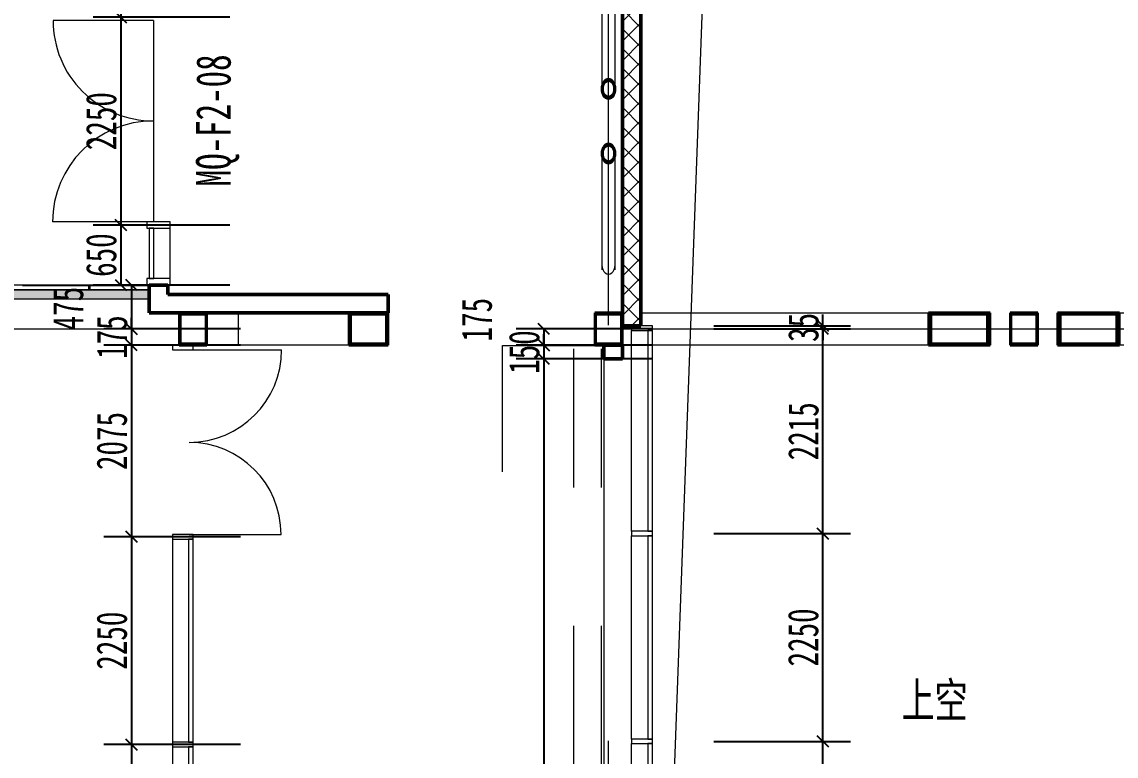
# Model space of a CAD drawing. Header units: millimetres. Extents: x 124696 to 347024, y 412631 to 564609.
# Drawn here: x 183817 to 195671, y 530477 to 538427 of the extents above; entities that cross this region are included whole.
import ezdxf

# ---------------------------------------------------------------- set-up
doc = ezdxf.new("R2010")
doc.units = ezdxf.units.MM
doc.header["$LTSCALE"] = 1500
doc.header["$MEASUREMENT"] = 0
for name, pattern in [('二层平面图$0$划线', [6.35, 3.175, -3.175]), ('二层平面图$0$划线 1mm', [2, 1, -1]), ('二层平面图$0$轴网线_12_3_3_3 mm', [21, 12, -3, 3, -3])]:
    doc.linetypes.add(name, pattern=pattern)
doc.layers.add('0-建筑底图', color=7, linetype='Continuous')
for name, color, linetype, lineweight in [('二层平面图$0$0-1', 7, 'Continuous', 5), ('二层平面图$0$A-DOOR', 51, 'Continuous', 9), ('二层平面图$0$A-DOOR-3', 51, '二层平面图$0$划线', 9), ('二层平面图$0$A-DOOR-4', 51, '二层平面图$0$划线 1mm', 9), ('二层平面图$0$A-DOOR-SYM', 51, 'Continuous', 20), ('二层平面图$0$A-LINE', 7, 'Continuous', 9), ('二层平面图$0$A-WALL-1', 10, 'Continuous', 50), ('二层平面图$0$A-WALL-2', 170, 'Continuous', 20), ('二层平面图$0$A-WALL-CURT-PANEL-2', 7, 'Continuous', 9), ('二层平面图$0$A-WALL-CURT-PANEL-3', 140, 'Continuous', 9), ('二层平面图$0$A-WALL-CURT-STILE-2', 7, 'Continuous', 9), ('二层平面图$0$A-WALL-CURT-STILE-3', 7, 'Continuous', 9), ('二层平面图$0$ANNO-DIMS', 3, 'Continuous', 15), ('二层平面图$0$ANNO-DOTE-1', 10, '二层平面图$0$轴网线_12_3_3_3 mm', 15), ('二层平面图$0$ANNO-TEXT', 7, 'Continuous', 15), ('二层平面图$0$S-BEAM', 4, 'Continuous', 9), ('二层平面图$0$S-BEAM-1', 7, 'Continuous', 9), ('二层平面图$0$S-BEAM-2', 130, 'Continuous', 35), ('二层平面图$0$S-COLU-1', 250, 'Continuous', 5), ('二层平面图$0$S-COLU-2', 130, 'Continuous', 35), ('二层平面图$0$WALL-HATCH', 252, 'Continuous', 9), ('二层平面图$0$WALL-IDEN', 233, 'Continuous', 15)]:
    doc.layers.add(name, color=color, linetype=linetype, lineweight=lineweight)
doc.styles.add('二层平面图$0$黑体', font='simhei.ttf', dxfattribs={"width": 0.7, "height": 375})
doc.styles.add('二层平面图$0$黑体_5', font='simhei.ttf', dxfattribs={"width": 0.7, "height": 330})
doc.styles.add('二层平面图$0$黑体_B', font='', dxfattribs={"width": 0.7, "height": 375})
doc.styles.get('二层平面图$0$黑体_B').set_extended_font_data('SimHei', bold=True)
doc.dimstyles.new('二层平面图$0$直线_2_2mm_黑体_引线_文字在上', dxfattribs={"dimscale": 304.8, "dimtxt": 412.811453, "dimasz": 0.393701, "dimexe": 0.984252, "dimexo": 0.0625, "dimgap": 0.147638, "dimtad": 1, "dimdec": 0, "dimzin": 0, "dimdsep": 46, "dimtxsty": '二层平面图$0$黑体_5', "dimblk1": '二层平面图$0$_Oblique', "dimblk2": '二层平面图$0$_Oblique', "dimsah": 1, "dimcen": 0.09, "dimazin": 0, "dimtfac": 1, "dimtdec": 4, "dimtix": 1, "dimtmove": 0, "dimatfit": 3, "dimfxl": 3.937008, "dimfxlon": 1, "dimtvp": 1, "dimtolj": 1, "dimtzin": 0, "dimarcsym": 2})
doc.dimstyles.new('二层平面图$0$直线_2_2mm_黑体_引线_文字在上_2', dxfattribs={"dimscale": 304.8, "dimtxt": 412.811453, "dimasz": 0.393701, "dimexe": 0.984252, "dimexo": 0.0625, "dimgap": 0.147638, "dimtad": 1, "dimdec": 0, "dimzin": 0, "dimdsep": 46, "dimtxsty": '二层平面图$0$黑体_5', "dimblk1": '二层平面图$0$_Oblique', "dimblk2": '二层平面图$0$_Oblique', "dimsah": 1, "dimcen": 0.09, "dimazin": 0, "dimtfac": 1, "dimtdec": 4, "dimtix": 1, "dimtmove": 2, "dimatfit": 3, "dimfxl": 3.937008, "dimfxlon": 1, "dimtvp": 1, "dimtolj": 1, "dimtzin": 0, "dimarcsym": 2})
doc.dimstyles.new('二层平面图$0$直线_2_2mm_黑体_引线_文字在上_3', dxfattribs={"dimscale": 304.8, "dimtxt": 412.811453, "dimasz": 0.393701, "dimexe": 0.984252, "dimexo": 0.0625, "dimgap": 0.147638, "dimtad": 1, "dimdec": 0, "dimzin": 0, "dimdsep": 46, "dimtxsty": '二层平面图$0$黑体_5', "dimblk1": '二层平面图$0$_Oblique', "dimblk2": '二层平面图$0$_Oblique', "dimsah": 1, "dimcen": 0.09, "dimazin": 0, "dimtfac": 1, "dimtdec": 4, "dimtix": 1, "dimtmove": 0, "dimatfit": 3, "dimfxl": 3.937008, "dimfxlon": 1, "dimtvp": 1, "dimtolj": 1, "dimtzin": 0, "dimarcsym": 2})

# ---------------------------------------------------------------- blocks, each defined once
blk = doc.blocks.new('二层平面图$0$S-梁-钢-箱形1 - _-300x350x14x14-V62-104-2F')
at = {"layer": '二层平面图$0$S-BEAM-1'}
h = blk.add_hatch(color=256, dxfattribs=at)
h.paths.add_polyline_path([(49135, 78575), (49135, 78925), (48465, 78925), (48465, 78575)])
h.paths.add_polyline_path([(48496, 78589), (48496, 78911), (49104, 78911), (49104, 78589)])
for p, q in [((45350, 78925), (48465, 78925)), ((48465, 78575), (45475, 78575))]:
    blk.add_line(p, q, dxfattribs=at)
at = {"layer": '二层平面图$0$S-BEAM-2'}
for p, q in [((49135, 78925), (48465, 78925)), ((48465, 78925), (48465, 78575)), ((48496, 78589), (48496, 78911)), ((48496, 78911), (49104, 78911)), ((49104, 78911), (49104, 78589)), ((49135, 78575), (49135, 78925)), ((48465, 78575), (49135, 78575)), ((49104, 78589), (48496, 78589))]:
    blk.add_line(p, q, dxfattribs=at)
blk = doc.blocks.new('二层平面图$0$S-梁-钢-箱形1 - _-300x350x14x14-V63-104-2F')
at = {"layer": '二层平面图$0$S-BEAM-1'}
h = blk.add_hatch(color=256, dxfattribs=at)
h.paths.add_polyline_path([(49865, 78575), (50535, 78575), (50535, 78925), (49865, 78925)])
h.paths.add_polyline_path([(50504, 78589), (49896, 78589), (49896, 78911), (50504, 78911)])
for p, q in [((50535, 78925), (50729, 78925)), ((50729, 78575), (50535, 78575))]:
    blk.add_line(p, q, dxfattribs=at)
at = {"layer": '二层平面图$0$S-BEAM-2'}
for p, q in [((50535, 78925), (49865, 78925)), ((49865, 78925), (49865, 78575)), ((49896, 78589), (49896, 78911)), ((49896, 78911), (50504, 78911)), ((50504, 78911), (50504, 78589)), ((50535, 78575), (50535, 78925)), ((49865, 78575), (50535, 78575)), ((50504, 78589), (49896, 78589))]:
    blk.add_line(p, q, dxfattribs=at)
blk = doc.blocks.new('二层平面图$0$S-梁-钢-箱形1 - _-300x350x14x14-V65-104-2F')
at = {"layer": '二层平面图$0$S-BEAM-1'}
h = blk.add_hatch(color=256, dxfattribs=at)
h.paths.add_polyline_path([(42612, 78575), (42612, 78925), (42188, 78925), (42188, 78575)])
h.paths.add_polyline_path([(42592, 78589), (42208, 78589), (42208, 78911), (42592, 78911)])
blk.add_line((42188, 78575), (40988, 78575), dxfattribs=at)
at = {"layer": '二层平面图$0$S-BEAM-2'}
for p, q in [((42612, 78925), (42188, 78925)), ((42188, 78925), (42188, 78575)), ((42208, 78589), (42208, 78911)), ((42208, 78911), (42592, 78911)), ((42592, 78911), (42592, 78589)), ((42612, 78575), (42612, 78925)), ((42188, 78575), (42612, 78575)), ((42592, 78589), (42208, 78589))]:
    blk.add_line(p, q, dxfattribs=at)
blk = doc.blocks.new('二层平面图$0$S-梁-钢-圆管 - P-146x10-2202986-104-2F')
at = {"layer": '二层平面图$0$S-BEAM-1'}
h = blk.add_hatch(color=256, dxfattribs=at)
h.paths.add_polyline_path([(45000, 80547), (45016, 80549), (45032, 80557), (45046, 80569), (45057, 80586), (45066, 80605), (45071, 80627), (45073, 80650), (45071, 80673), (45066, 80695), (45057, 80714), (45046, 80731), (45032, 80743), (45016, 80751), (45000, 80753), (44984, 80751), (44968, 80743), (44954, 80731), (44943, 80714), (44934, 80693), (44929, 80673), (44927, 80650), (44929, 80627), (44934, 80605), (44943, 80586), (44954, 80569), (44968, 80557), (44984, 80549)])
h.paths.add_polyline_path([(45000, 80561), (44986, 80563), (44973, 80570), (44961, 80580), (44951, 80594), (44943, 80611), (44939, 80630), (44937, 80650), (44939, 80670), (44945, 80693), (44951, 80706), (44961, 80720), (44973, 80730), (44986, 80737), (45000, 80739), (45014, 80737), (45027, 80730), (45039, 80720), (45049, 80706), (45057, 80689), (45061, 80670), (45063, 80650), (45061, 80630), (45057, 80611), (45049, 80594), (45039, 80580), (45027, 80570), (45014, 80563)])
for p, q in [((44927, 80650), (44927, 79389)), ((45073, 79389), (45073, 80650))]:
    blk.add_line(p, q, dxfattribs=at)
at = {"layer": '二层平面图$0$S-BEAM-2', "flags": 128}
for points in [[(45073, 80650), (45071, 80673), (45066, 80695), (45057, 80714), (45046, 80731), (45032, 80743), (45016, 80751), (45000, 80753), (44984, 80751), (44968, 80743), (44954, 80731), (44943, 80714), (44934, 80695), (44929, 80673), (44927, 80650)], [(44937, 80650), (44939, 80670), (44943, 80689), (44951, 80706), (44961, 80720), (44973, 80730), (44986, 80737), (45000, 80739), (45014, 80737), (45027, 80730), (45039, 80720), (45049, 80706), (45057, 80689), (45061, 80670), (45063, 80650)], [(44927, 80650), (44929, 80627), (44934, 80605), (44943, 80586), (44954, 80569), (44968, 80557), (44984, 80549), (45000, 80547), (45016, 80549), (45032, 80557), (45046, 80569), (45057, 80586), (45066, 80605), (45071, 80627), (45073, 80650)], [(45063, 80650), (45061, 80630), (45057, 80611), (45049, 80594), (45039, 80580), (45027, 80570), (45014, 80563), (45000, 80561), (44986, 80563), (44973, 80570), (44961, 80580), (44951, 80594), (44943, 80611), (44939, 80630), (44937, 80650)]]:
    blk.add_lwpolyline(points, dxfattribs=at)
blk = doc.blocks.new('二层平面图$0$SHS-Structure-Center_rvt-1-104-2F')
at = {"layer": '二层平面图$0$S-COLU-1'}
h = blk.add_hatch(color=256, dxfattribs=at)
h.paths.add_polyline_path([(40650, 78575), (40650, 78925), (40350, 78925), (40350, 78575)])
h.paths.add_polyline_path([(40636, 78589), (40364, 78589), (40364, 78911), (40636, 78911), (40636, 78807)])
h = blk.add_hatch(color=256, dxfattribs=at)
h.paths.add_polyline_path([(45150, 78575), (45150, 78925), (44850, 78925), (44850, 78575)])
h.paths.add_polyline_path([(45136, 78589), (44864, 78589), (44864, 78911), (45136, 78911), (45136, 78807)])
h = blk.add_hatch(color=256, dxfattribs=at)
h.paths.add_polyline_path([(49650, 78575), (49650, 78925), (49350, 78925), (49350, 78575)])
h.paths.add_polyline_path([(49364, 78589), (49364, 78911), (49636, 78911), (49636, 78589)])
at = {"layer": '二层平面图$0$S-COLU-2'}
for p, q in [((40650, 78925), (40350, 78925)), ((40350, 78925), (40350, 78575)), ((40364, 78911), (40636, 78911)), ((40364, 78589), (40364, 78911)), ((40636, 78911), (40636, 78589)), ((40650, 78575), (40650, 78925)), ((45150, 78925), (44850, 78925)), ((44850, 78925), (44850, 78575)), ((44864, 78911), (45136, 78911)), ((44864, 78589), (44864, 78911)), ((45136, 78911), (45136, 78589)), ((45150, 78575), (45150, 78925)), ((49650, 78925), (49350, 78925)), ((49350, 78925), (49350, 78575)), ((49364, 78911), (49636, 78911)), ((49364, 78589), (49364, 78911)), ((49636, 78911), (49636, 78589)), ((49650, 78575), (49650, 78925)), ((40350, 78575), (40650, 78575)), ((40636, 78589), (40364, 78589)), ((44850, 78575), (45150, 78575)), ((45136, 78589), (44864, 78589)), ((49350, 78575), (49650, 78575)), ((49636, 78589), (49364, 78589))]:
    blk.add_line(p, q, dxfattribs=at)
at = {"layer": '二层平面图$0$S-BEAM', "rotation": 180}
blk.add_blockref('二层平面图$0$S-梁-钢-圆管 - P-146x10-2202986-104-2F', (90000, 162000), dxfattribs=at)
at = {"layer": '二层平面图$0$S-BEAM'}
for name in ['二层平面图$0$S-梁-钢-圆管 - P-146x10-2202986-104-2F', '二层平面图$0$S-梁-钢-箱形1 - _-300x350x14x14-V65-104-2F', '二层平面图$0$S-梁-钢-箱形1 - _-300x350x14x14-V62-104-2F', '二层平面图$0$S-梁-钢-箱形1 - _-300x350x14x14-V63-104-2F']:
    blk.add_blockref(name, (0, 0), dxfattribs=at)
blk = doc.blocks.new('二层平面图$0$系统嵌板 - 白色艾特板-12480993-104-2F')
at = {"layer": '二层平面图$0$A-WALL-CURT-PANEL-3'}
for p, q in [((558.5, 0), (-558.5, 0)), ((-558.5, 0), (-558.5, -50)), ((558.5, -50), (558.5, 0)), ((-558.5, -50), (558.5, -50))]:
    blk.add_line(p, q, dxfattribs=at)
blk = doc.blocks.new('二层平面图$0$系统嵌板 - 白色艾特板-13183096-104-2F')
at = {"layer": '二层平面图$0$A-WALL-CURT-PANEL-3'}
for p, q in [((86, 0), (-560, 0)), ((-560, 0), (-560, -50)), ((86, -50), (86, 0)), ((-560, -50), (86, -50))]:
    blk.add_line(p, q, dxfattribs=at)
blk = doc.blocks.new('二层平面图$0$矩形竖梃 - 8 x 50 mm 蜂窝铝板幕墙开缝-12479678-104-2F')
at = {"layer": '二层平面图$0$A-WALL-CURT-STILE-3'}
for p, q in [((-4, 50), (4, 50)), ((-4, 0), (-4, 50)), ((4, 0), (-4, 0)), ((4, 50), (4, 0))]:
    blk.add_line(p, q, dxfattribs=at)
blk = doc.blocks.new('二层平面图$0$系统嵌板 - 00S-玻璃-12648546-104-2F')
at = {"layer": '二层平面图$0$A-WALL-CURT-PANEL-3'}
for p, q in [((1088, 0), (-1088, 0)), ((-1088, 0), (-1088, -50)), ((1088, -50), (1088, 0)), ((-1088, -50), (1088, -50))]:
    blk.add_line(p, q, dxfattribs=at)
blk = doc.blocks.new('二层平面图$0$矩形竖梃 - 幕墙龙骨_50_225_隐框-12648400-104-2F')
at = {"layer": '二层平面图$0$A-WALL-CURT-STILE-2'}
blk.add_line((45250, 76560), (45250, 78735), dxfattribs=at)
blk = doc.blocks.new('二层平面图$0$系统嵌板 - 00S-玻璃-12648530-104-2F')
at = {"layer": '二层平面图$0$A-WALL-CURT-PANEL-3'}
for p, q in [((1100, 0), (-1100, 0)), ((-1100, 0), (-1100, -50)), ((1100, -50), (1100, 0)), ((-1100, -50), (1100, -50))]:
    blk.add_line(p, q, dxfattribs=at)
blk = doc.blocks.new('二层平面图$0$矩形竖梃 - 幕墙龙骨_50_225_隐框-V126-104-2F')
at = {"layer": '二层平面图$0$A-WALL-CURT-STILE-2'}
blk.add_line((45250, 74310), (45250, 76510), dxfattribs=at)
blk = doc.blocks.new('二层平面图$0$矩形竖梃 - 幕墙龙骨_50_225_隐框-12648382-104-2F')
at = {"layer": '二层平面图$0$A-WALL-CURT-STILE-3'}
for p, q in [((-25, 225), (25, 225)), ((-25, 0), (-25, 225)), ((25, 225), (25, 0)), ((25, 0), (-25, 0))]:
    blk.add_line(p, q, dxfattribs=at)
blk = doc.blocks.new('二层平面图$0$矩形竖梃 - 幕墙龙骨_50_225_隐框-12264388-104-2F')
at = {"layer": '二层平面图$0$A-WALL-CURT-STILE-3'}
for p, q in [((0, 225), (-50, 225)), ((-50, 225), (-50, 0)), ((0, 0), (0, 225)), ((-50, 0), (0, 0))]:
    blk.add_line(p, q, dxfattribs=at)
blk = doc.blocks.new('二层平面图$0$系统嵌板 - 00S-玻璃-12648523-104-2F')
at = {"layer": '二层平面图$0$A-WALL-CURT-PANEL-3'}
for p, q in [((272.5, 50), (-272.5, 50)), ((-272.5, 50), (-272.5, 0)), ((-272.5, 0), (272.5, 0)), ((272.5, 0), (272.5, 50))]:
    blk.add_line(p, q, dxfattribs=at)
blk = doc.blocks.new('二层平面图$0$矩形竖梃 - 幕墙龙骨_70_250-12648379-104-2F')
at = {"layer": '二层平面图$0$A-WALL-CURT-STILE-3'}
for p, q in [((-35, 25), (35, 25)), ((-35, -225), (-35, 25)), ((35, 25), (35, -225)), ((35, -225), (-35, -225))]:
    blk.add_line(p, q, dxfattribs=at)
blk = doc.blocks.new('二层平面图$0$矩形竖梃 - 幕墙龙骨_70_250-12648449-104-2F')
at = {"layer": '二层平面图$0$A-WALL-CURT-STILE-3'}
for p, q in [((-70, 25), (0, 25)), ((-70, -225), (-70, 25)), ((0, 25), (0, -225)), ((0, -225), (-70, -225))]:
    blk.add_line(p, q, dxfattribs=at)
blk = doc.blocks.new('二层平面图$0$矩形竖梃 - 幕墙龙骨_50_225_隐框-13183095-104-2F')
at = {"layer": '二层平面图$0$A-WALL-CURT-STILE-2'}
blk.add_line((40250, 79295), (40250, 79840), dxfattribs=at)
blk = doc.blocks.new('二层平面图$0$A-幕墙_双开门 - 玻璃双扇门-12648444-104-2F')
at = {"layer": '二层平面图$0$A-DOOR'}
for centre, radius, start, end in [((-1090, 44.45), 1086.825, 270, 0), ((1090, 44.45), 1093.175, 180, 270)]:
    blk.add_arc(centre, radius, start, end, dxfattribs=at)
at = {"layer": '二层平面图$0$A-DOOR-SYM'}
for p, q in [((-1090, 44.45), (-1090, -1042.375)), ((1090, 44.45), (1090, -1048.725))]:
    blk.add_line(p, q, dxfattribs=at)
blk = doc.blocks.new('二层平面图$0$矩形竖梃 - 幕墙龙骨_50_225_隐框-13160124-104-2F')
at = {"layer": '二层平面图$0$A-WALL-CURT-STILE-3'}
for p, q in [((-50, 0), (0, 0)), ((-50, -225), (-50, 0)), ((0, 0), (0, -225)), ((0, -225), (-50, -225))]:
    blk.add_line(p, q, dxfattribs=at)
blk = doc.blocks.new('二层平面图$0$系统嵌板 - 00S-玻璃-12648755-104-2F')
at = {"layer": '二层平面图$0$A-WALL-CURT-PANEL-3'}
for p, q in [((1100, 50), (-1100, 50)), ((-1100, 50), (-1100, 0)), ((-1100, 0), (1100, 0)), ((1100, 0), (1100, 50))]:
    blk.add_line(p, q, dxfattribs=at)
blk = doc.blocks.new('二层平面图$0$A-幕墙_双开门 - 玻璃双扇门-13160116-104-2F')
at = {"layer": '二层平面图$0$A-DOOR'}
for centre, radius, start, end in [((-1000, 44), 997, 270, 0), ((1000, 44), 1003, 180, 270)]:
    blk.add_arc(centre, radius, start, end, dxfattribs=at)
at = {"layer": '二层平面图$0$A-DOOR-SYM'}
for p, q in [((-1000, 44), (-1000, -952)), ((1000, 44), (1000, -959))]:
    blk.add_line(p, q, dxfattribs=at)
blk = doc.blocks.new('二层平面图$0$矩形竖梃 - 幕墙龙骨_50_225_隐框-12648428-104-2F')
at = {"layer": '二层平面图$0$A-WALL-CURT-STILE-3'}
for p, q in [((-25, 0), (25, 0)), ((-25, -225), (-25, 0)), ((25, 0), (25, -225)), ((25, -225), (-25, -225))]:
    blk.add_line(p, q, dxfattribs=at)
blk = doc.blocks.new('二层平面图$0$矩形竖梃 - 幕墙龙骨_50_225_隐框-13160123-104-2F')
at = {"layer": '二层平面图$0$A-WALL-CURT-STILE-2'}
blk.add_line((40275, 76475), (40275, 74275), dxfattribs=at)
blk = doc.blocks.new('二层平面图$0$矩形竖梃 - 幕墙龙骨_50_225_隐框-11906416-104-2F')
at = {"layer": '二层平面图$0$A-WALL-CURT-STILE-2'}
blk.add_line((40275, 74225), (40275, 72025), dxfattribs=at)
blk = doc.blocks.new('二层平面图$0$A-侧装双轨防火卷帘 - FHJL1031-11789687-104-2F')
at = {"layer": '二层平面图$0$A-DOOR-3'}
for p, q in [((-5445, -100), (5445, -100)), ((-5445, -1200), (-5445, -100)), ((5445, -100), (5445, -1200)), ((5445, -1200), (-5445, -1200))]:
    blk.add_line(p, q, dxfattribs=at)
at = {"layer": '二层平面图$0$A-DOOR-4'}
for p, q in [((-5410, -130), (5410, -130)), ((-5410, -430), (5410, -430))]:
    blk.add_line(p, q, dxfattribs=at)
blk = doc.blocks.new('二层平面图$0$_Oblique')
at = {"color": 0, "linetype": 'ByBlock', "lineweight": -2}
blk.add_line((-0.5, -0.5), (0.5, 0.5), dxfattribs=at)
blk = doc.blocks.new('*D2575')
at = {"layer": '二层平面图$0$ANNO-DIMS', "color": 0, "lineweight": -2, "transparency": 16777216}
for p, q in [((46141, 74285), (47622, 74285)), ((47322, 72400), (47322, 74285)), ((46141, 72400), (47622, 72400))]:
    blk.add_line(p, q, dxfattribs=at)
at = {"layer": '二层平面图$0$ANNO-DIMS', "color": 0, "lineweight": -2, "transparency": 16777216, "xscale": 120, "yscale": 120, "zscale": 120}
for p, rotation in [((47322, 74285), 90), ((47322, 72400), 270)]:
    blk.add_blockref('二层平面图$0$_Oblique', p, dxfattribs=dict(at, rotation=rotation))
at = {"layer": '二层平面图$0$ANNO-DIMS', "color": 0, "transparency": 16777216, "insert": (47112, 73342), "char_height": 330, "width": 806.42, "attachment_point": 5, "rotation": 90, "style": '二层平面图$0$黑体_5'}
blk.add_mtext('\\A1;1885', dxfattribs=at)
blk = doc.blocks.new('*D2576')
at = {"layer": '二层平面图$0$ANNO-DIMS', "color": 0, "lineweight": -2, "transparency": 16777216}
for p, q in [((46141, 76535), (47622, 76535)), ((47322, 74285), (47322, 76535)), ((46141, 74285), (47622, 74285))]:
    blk.add_line(p, q, dxfattribs=at)
at = {"layer": '二层平面图$0$ANNO-DIMS', "color": 0, "lineweight": -2, "transparency": 16777216, "xscale": 120, "yscale": 120, "zscale": 120}
for p, rotation in [((47322, 76535), 90), ((47322, 74285), 270)]:
    blk.add_blockref('二层平面图$0$_Oblique', p, dxfattribs=dict(at, rotation=rotation))
at = {"layer": '二层平面图$0$ANNO-DIMS', "color": 0, "transparency": 16777216, "insert": (47110, 75410), "char_height": 330, "width": 806.42, "attachment_point": 5, "rotation": 90, "style": '二层平面图$0$黑体_5'}
blk.add_mtext('\\A1;2250', dxfattribs=at)
blk = doc.blocks.new('*D2524')
at = {"layer": '二层平面图$0$ANNO-DIMS', "color": 0, "lineweight": -2, "transparency": 16777216}
for p, q in [((46141, 78750), (47622, 78750)), ((47322, 76535), (47322, 78750)), ((46141, 76535), (47622, 76535))]:
    blk.add_line(p, q, dxfattribs=at)
at = {"layer": '二层平面图$0$ANNO-DIMS', "color": 0, "lineweight": -2, "transparency": 16777216, "xscale": 120, "yscale": 120, "zscale": 120}
for p, rotation in [((47322, 78750), 90), ((47322, 76535), 270)]:
    blk.add_blockref('二层平面图$0$_Oblique', p, dxfattribs=dict(at, rotation=rotation))
at = {"layer": '二层平面图$0$ANNO-DIMS', "color": 0, "transparency": 16777216, "insert": (47112, 77642), "char_height": 330, "width": 806.42, "attachment_point": 5, "rotation": 90, "style": '二层平面图$0$黑体_5'}
blk.add_mtext('\\A1;2215', dxfattribs=at)
blk = doc.blocks.new('*D2525')
at = {"layer": '二层平面图$0$ANNO-DIMS', "color": 0, "lineweight": -2, "transparency": 16777216}
for p, q in [((47322, 78785), (47322, 78905)), ((46141, 78785), (47622, 78785)), ((46141, 78750), (47622, 78750)), ((47322, 78750), (47322, 78785)), ((47322, 78750), (47322, 78630))]:
    blk.add_line(p, q, dxfattribs=at)
at = {"layer": '二层平面图$0$ANNO-DIMS', "color": 0, "lineweight": -2, "transparency": 16777216, "xscale": 120, "yscale": 120, "zscale": 120}
for p, rotation in [((47322, 78785), 270), ((47322, 78750), 90)]:
    blk.add_blockref('二层平面图$0$_Oblique', p, dxfattribs=dict(at, rotation=rotation))
at = {"layer": '二层平面图$0$ANNO-DIMS', "color": 0, "transparency": 16777216, "insert": (47112, 78767), "char_height": 330, "width": 403.21, "attachment_point": 5, "rotation": 90, "style": '二层平面图$0$黑体_5'}
blk.add_mtext('\\A1;35', dxfattribs=at)
blk = doc.blocks.new('*D2526')
at = {"layer": '二层平面图$0$ANNO-DIMS', "color": 0, "lineweight": -2, "transparency": 16777216}
for p, q in [((45480, 78750), (43999, 78750)), ((44299, 78750), (44299, 78575)), ((45480, 78575), (43999, 78575))]:
    blk.add_line(p, q, dxfattribs=at)
at = {"layer": '二层平面图$0$ANNO-DIMS', "color": 0, "lineweight": -2, "transparency": 16777216, "xscale": 120, "yscale": 120, "zscale": 120}
for p, rotation in [((44299, 78750), 90), ((44299, 78575), 270)]:
    blk.add_blockref('二层平面图$0$_Oblique', p, dxfattribs=dict(at, rotation=rotation))
at = {"layer": '二层平面图$0$ANNO-DIMS', "color": 0, "transparency": 16777216, "insert": (43406, 78615), "char_height": 330, "width": 604.82, "attachment_point": 1, "rotation": 90, "line_spacing_factor": 0.872751, "style": '二层平面图$0$黑体_5'}
blk.add_mtext('\\A1;175', dxfattribs=at)
blk = doc.blocks.new('*D2527')
at = {"layer": '二层平面图$0$ANNO-DIMS', "color": 0, "lineweight": -2, "transparency": 16777216}
for p, q in [((44299, 78575), (44299, 78695)), ((45480, 78575), (43999, 78575)), ((44299, 78575), (44299, 78425)), ((45480, 78425), (43999, 78425)), ((44299, 78425), (44299, 78305))]:
    blk.add_line(p, q, dxfattribs=at)
at = {"layer": '二层平面图$0$ANNO-DIMS', "color": 0, "lineweight": -2, "transparency": 16777216, "xscale": 120, "yscale": 120, "zscale": 120}
for p, rotation in [((44299, 78575), 270), ((44299, 78425), 90)]:
    blk.add_blockref('二层平面图$0$_Oblique', p, dxfattribs=dict(at, rotation=rotation))
at = {"layer": '二层平面图$0$ANNO-DIMS', "color": 0, "transparency": 16777216, "insert": (44087, 78500), "char_height": 330, "width": 604.82, "attachment_point": 5, "rotation": 90, "style": '二层平面图$0$黑体_5'}
blk.add_mtext('\\A1;150', dxfattribs=at)
blk = doc.blocks.new('*D2528')
at = {"layer": '二层平面图$0$ANNO-DIMS', "color": 0, "lineweight": -2, "transparency": 16777216}
for p, q in [((45480, 78425), (43999, 78425)), ((44299, 78425), (44299, 67825)), ((45480, 67825), (43999, 67825))]:
    blk.add_line(p, q, dxfattribs=at)
at = {"layer": '二层平面图$0$ANNO-DIMS', "color": 0, "lineweight": -2, "transparency": 16777216, "xscale": 120, "yscale": 120, "zscale": 120}
for p, rotation in [((44299, 78425), 90), ((44299, 67825), 270)]:
    blk.add_blockref('二层平面图$0$_Oblique', p, dxfattribs=dict(at, rotation=rotation))
at = {"layer": '二层平面图$0$ANNO-DIMS', "color": 0, "transparency": 16777216, "insert": (44087, 73125), "char_height": 330, "width": 1008.03, "attachment_point": 5, "rotation": 90, "style": '二层平面图$0$黑体_5'}
blk.add_mtext('\\A1;10600', dxfattribs=at)
blk = doc.blocks.new('*D2531')
at = {"layer": '二层平面图$0$ANNO-DIMS', "color": 0, "lineweight": -2, "transparency": 16777216}
for p, q in [((38651, 79225), (40132, 79225)), ((39832, 79225), (39832, 78750)), ((41012, 78750), (39532, 78750))]:
    blk.add_line(p, q, dxfattribs=at)
at = {"layer": '二层平面图$0$ANNO-DIMS', "color": 0, "lineweight": -2, "transparency": 16777216, "xscale": 120, "yscale": 120, "zscale": 120}
for p, rotation in [((39832, 79225), 90), ((39832, 78750), 270)]:
    blk.add_blockref('二层平面图$0$_Oblique', p, dxfattribs=dict(at, rotation=rotation))
at = {"layer": '二层平面图$0$ANNO-DIMS', "color": 0, "transparency": 16777216, "insert": (38979, 78735), "char_height": 330, "width": 604.82, "attachment_point": 1, "rotation": 90, "line_spacing_factor": 0.872751, "style": '二层平面图$0$黑体_5'}
blk.add_mtext('\\A1;475', dxfattribs=at)
blk = doc.blocks.new('*D2532')
at = {"layer": '二层平面图$0$ANNO-DIMS', "color": 0, "lineweight": -2, "transparency": 16777216}
for p, q in [((39832, 78750), (39832, 78870)), ((41012, 78750), (39532, 78750)), ((39832, 78750), (39832, 78575)), ((41012, 78575), (39532, 78575)), ((39832, 78575), (39832, 78455))]:
    blk.add_line(p, q, dxfattribs=at)
at = {"layer": '二层平面图$0$ANNO-DIMS', "color": 0, "lineweight": -2, "transparency": 16777216, "xscale": 120, "yscale": 120, "zscale": 120}
for p, rotation in [((39832, 78750), 270), ((39832, 78575), 90)]:
    blk.add_blockref('二层平面图$0$_Oblique', p, dxfattribs=dict(at, rotation=rotation))
at = {"layer": '二层平面图$0$ANNO-DIMS', "color": 0, "transparency": 16777216, "insert": (39622, 78662), "char_height": 330, "width": 604.82, "attachment_point": 5, "rotation": 90, "style": '二层平面图$0$黑体_5'}
blk.add_mtext('\\A1;175', dxfattribs=at)
blk = doc.blocks.new('*D2542')
at = {"layer": '二层平面图$0$ANNO-DIMS', "color": 0, "lineweight": -2, "transparency": 16777216}
for p, q in [((41012, 78575), (39532, 78575)), ((39832, 78575), (39832, 76500)), ((41012, 76500), (39532, 76500))]:
    blk.add_line(p, q, dxfattribs=at)
at = {"layer": '二层平面图$0$ANNO-DIMS', "color": 0, "lineweight": -2, "transparency": 16777216, "xscale": 120, "yscale": 120, "zscale": 120}
for p, rotation in [((39832, 78575), 90), ((39832, 76500), 270)]:
    blk.add_blockref('二层平面图$0$_Oblique', p, dxfattribs=dict(at, rotation=rotation))
at = {"layer": '二层平面图$0$ANNO-DIMS', "color": 0, "transparency": 16777216, "insert": (39620, 77537), "char_height": 330, "width": 806.42, "attachment_point": 5, "rotation": 90, "style": '二层平面图$0$黑体_5'}
blk.add_mtext('\\A1;2075', dxfattribs=at)
blk = doc.blocks.new('*D2543')
at = {"layer": '二层平面图$0$ANNO-DIMS', "color": 0, "lineweight": -2, "transparency": 16777216}
for p, q in [((41012, 76500), (39532, 76500)), ((39832, 76500), (39832, 74250)), ((41012, 74250), (39532, 74250))]:
    blk.add_line(p, q, dxfattribs=at)
at = {"layer": '二层平面图$0$ANNO-DIMS', "color": 0, "lineweight": -2, "transparency": 16777216, "xscale": 120, "yscale": 120, "zscale": 120}
for p, rotation in [((39832, 76500), 90), ((39832, 74250), 270)]:
    blk.add_blockref('二层平面图$0$_Oblique', p, dxfattribs=dict(at, rotation=rotation))
at = {"layer": '二层平面图$0$ANNO-DIMS', "color": 0, "transparency": 16777216, "insert": (39620, 75375), "char_height": 330, "width": 806.42, "attachment_point": 5, "rotation": 90, "style": '二层平面图$0$黑体_5'}
blk.add_mtext('\\A1;2250', dxfattribs=at)
blk = doc.blocks.new('*D2544')
at = {"layer": '二层平面图$0$ANNO-DIMS', "color": 0, "lineweight": -2, "transparency": 16777216}
for p, q in [((41012, 74250), (39532, 74250)), ((39832, 74250), (39832, 72000)), ((41012, 72000), (39532, 72000))]:
    blk.add_line(p, q, dxfattribs=at)
at = {"layer": '二层平面图$0$ANNO-DIMS', "color": 0, "lineweight": -2, "transparency": 16777216, "xscale": 120, "yscale": 120, "zscale": 120}
for p, rotation in [((39832, 74250), 90), ((39832, 72000), 270)]:
    blk.add_blockref('二层平面图$0$_Oblique', p, dxfattribs=dict(at, rotation=rotation))
at = {"layer": '二层平面图$0$ANNO-DIMS', "color": 0, "transparency": 16777216, "insert": (39620, 73125), "char_height": 330, "width": 806.42, "attachment_point": 5, "rotation": 90, "style": '二层平面图$0$黑体_5'}
blk.add_mtext('\\A1;2250', dxfattribs=at)
blk = doc.blocks.new('*D2595')
at = {"layer": '二层平面图$0$ANNO-DIMS', "color": 0, "lineweight": -2, "transparency": 16777216}
for p, q in [((40898, 83025), (39417, 83025)), ((39717, 83025), (39717, 82125)), ((40898, 82125), (39417, 82125))]:
    blk.add_line(p, q, dxfattribs=at)
at = {"layer": '二层平面图$0$ANNO-DIMS', "color": 0, "lineweight": -2, "transparency": 16777216, "xscale": 120, "yscale": 120, "zscale": 120}
for p, rotation in [((39717, 83025), 90), ((39717, 82125), 270)]:
    blk.add_blockref('二层平面图$0$_Oblique', p, dxfattribs=dict(at, rotation=rotation))
at = {"layer": '二层平面图$0$ANNO-DIMS', "color": 0, "transparency": 16777216, "insert": (39505, 82575), "char_height": 330, "width": 604.82, "attachment_point": 5, "rotation": 90, "style": '二层平面图$0$黑体_5'}
blk.add_mtext('\\A1;900', dxfattribs=at)
blk = doc.blocks.new('*D2596')
at = {"layer": '二层平面图$0$ANNO-DIMS', "color": 0, "lineweight": -2, "transparency": 16777216}
for p, q in [((40898, 82125), (39417, 82125)), ((39717, 82125), (39717, 79875)), ((40898, 79875), (39417, 79875))]:
    blk.add_line(p, q, dxfattribs=at)
at = {"layer": '二层平面图$0$ANNO-DIMS', "color": 0, "lineweight": -2, "transparency": 16777216, "xscale": 120, "yscale": 120, "zscale": 120}
for p, rotation in [((39717, 82125), 90), ((39717, 79875), 270)]:
    blk.add_blockref('二层平面图$0$_Oblique', p, dxfattribs=dict(at, rotation=rotation))
at = {"layer": '二层平面图$0$ANNO-DIMS', "color": 0, "transparency": 16777216, "insert": (39505, 81000), "char_height": 330, "width": 806.42, "attachment_point": 5, "rotation": 90, "style": '二层平面图$0$黑体_5'}
blk.add_mtext('\\A1;2250', dxfattribs=at)
blk = doc.blocks.new('*D2597')
at = {"layer": '二层平面图$0$ANNO-DIMS', "color": 0, "lineweight": -2, "transparency": 16777216}
for p, q in [((40898, 79875), (39417, 79875)), ((39717, 79875), (39717, 79225)), ((40898, 79225), (39417, 79225))]:
    blk.add_line(p, q, dxfattribs=at)
at = {"layer": '二层平面图$0$ANNO-DIMS', "color": 0, "lineweight": -2, "transparency": 16777216, "xscale": 120, "yscale": 120, "zscale": 120}
for p, rotation in [((39717, 79875), 90), ((39717, 79225), 270)]:
    blk.add_blockref('二层平面图$0$_Oblique', p, dxfattribs=dict(at, rotation=rotation))
at = {"layer": '二层平面图$0$ANNO-DIMS', "color": 0, "transparency": 16777216, "insert": (39505, 79550), "char_height": 330, "width": 604.82, "attachment_point": 5, "rotation": 90, "style": '二层平面图$0$黑体_5'}
blk.add_mtext('\\A1;650', dxfattribs=at)
blk = doc.blocks.new('二层平面图')
at = {"layer": '二层平面图$0$WALL-HATCH'}
h = blk.add_hatch(dxfattribs=at)
h.set_pattern_fill('FP_1', color=8, style=0, pattern_type=2)
h.set_pattern_definition([(45, (0, 0), (-106.06602, 106.06602), []), (135, (0, 0), (-106.06602, -106.06602), [])])
h.paths.add_polyline_path([(45350, 78785), (45350, 83475), (45150, 83475), (45150, 78785)])
h = blk.add_hatch(dxfattribs=at)
h.set_pattern_fill('FP_74', color=8, angle=-113.578, style=0, pattern_type=2)
h.set_pattern_definition([(66.422, (33675.444, 79082.62), (0.21196, 152.88676), [26.213, -13.882, 69.19, -13.882, -42.855]), (66.422, (33675.444, 79082.62), (0.21196, 152.88676), [-123.167, 26.213, -16.642]), (113.58, (33635.526, 79082.62), (-66.51436, 0.00144), [26.213, -13.882, 69.26, -13.882, -42.855]), (113.58, (33635.526, 79082.62), (-66.51436, 0.00144), [-123.237, 26.213, -16.642]), (360, (33635.53, 79082.62), (8e-12, 152.4), [39.907, -26.604]), (360, (33668.78, 79219.78), (8e-12, 152.4), [39.907, -26.604]), (90, (33625, 79106.74), (-66.513, 4e-12), [12.722, -139.678]), (90, (33658.256, 79182.94), (-66.513, 4e-12), [12.722, -139.678]), (90, (33685.96, 79106.74), (-66.513, 4e-12), [12.722, -139.678]), (90, (33719.216, 79182.94), (-66.513, 4e-12), [12.722, -139.678])])
h.paths.add_polyline_path([(40025, 79075), (40025, 79175), (27225, 79175), (27225, 79075), (39645.8, 79075)])
at = {"layer": '二层平面图$0$A-LINE', "color": 8}
for p, q in [((46027.4, 82583.7), (45478.9, 67675)), ((40075, 79910), (40075, 82090)), ((40987.8, 78925), (40987.8, 78575))]:
    blk.add_line(p, q, dxfattribs=at)
blk.add_ellipse((45000, 79443.5), major_axis=(0, 100), ratio=0.725, start_param=1.5707963, end_param=4.712389, dxfattribs=at)
at = {"layer": '二层平面图$0$A-WALL-1', "color": 8}
for p, q in [((45150, 83475), (45150, 78785)), ((45350, 78785), (45350, 83475)), ((40225, 79225), (40025, 79225)), ((40025, 79225), (40025, 78925)), ((40225, 79125), (40225, 79225)), ((42612.1, 79125), (40225, 79125)), ((42612.1, 78925), (42612.1, 79125)), ((40025, 78925), (42612.1, 78925)), ((45150, 78785), (45350, 78785)), ((44950, 78575), (44950, 78425)), ((45150, 78575), (44950, 78575)), ((45150, 78425), (45150, 78575)), ((44950, 78425), (45150, 78425))]:
    blk.add_line(p, q, dxfattribs=at)
at = {"layer": '二层平面图$0$A-WALL-2', "color": 8}
for p, q in [((18050, 79075), (40025, 79075)), ((40025, 79175), (27325, 79175))]:
    blk.add_line(p, q, dxfattribs=at)
at = {"layer": '二层平面图$0$ANNO-DOTE-1', "color": 8}
for p, q in [((45000, -6710.3), (45000, 106757.2)), ((-18896.2, 78750), (161528.2, 78750))]:
    blk.add_line(p, q, dxfattribs=at)
at = {"layer": '二层平面图$0$0-1', "color": 8}
blk.add_blockref('二层平面图$0$SHS-Structure-Center_rvt-1-104-2F', (0, 0), dxfattribs=at)
at = {"layer": '二层平面图$0$A-DOOR', "color": 8}
for name, p, rotation in [('二层平面图$0$A-幕墙_双开门 - 玻璃双扇门-12648444-104-2F', (40025, 81000), 269.9999999999999), ('二层平面图$0$A-幕墙_双开门 - 玻璃双扇门-13160116-104-2F', (40500, 77525), 89.99999999999991), ('二层平面图$0$A-侧装双轨防火卷帘 - FHJL1031-11789687-104-2F', (45050, 73125), 269.9999999999999)]:
    blk.add_blockref(name, p, dxfattribs=dict(at, rotation=rotation))
at = {"layer": '二层平面图$0$A-WALL-CURT-PANEL-2', "color": 8}
for name, p, rotation in [('二层平面图$0$系统嵌板 - 00S-玻璃-12648523-104-2F', (40025, 79567.5), 269.9999999999999), ('二层平面图$0$系统嵌板 - 00S-玻璃-12648546-104-2F', (45475, 77647.5), 269.9999999999999), ('二层平面图$0$系统嵌板 - 00S-玻璃-12648755-104-2F', (40500, 75375), 89.99999999999991), ('二层平面图$0$系统嵌板 - 00S-玻璃-12648530-104-2F', (45475, 75410), 269.9999999999999), ('二层平面图$0$系统嵌板 - 00S-玻璃-12648755-104-2F', (40500, 73125), 89.99999999999991), ('二层平面图$0$系统嵌板 - 00S-玻璃-12648530-104-2F', (45475, 73160), 269.9999999999999)]:
    blk.add_blockref(name, p, dxfattribs=dict(at, rotation=rotation))
for name, p in [('二层平面图$0$系统嵌板 - 白色艾特板-12480993-104-2F', (38812.5, 79225)), ('二层平面图$0$系统嵌板 - 白色艾特板-13183096-104-2F', (39939.5, 79225))]:
    blk.add_blockref(name, p, dxfattribs=at)
at = {"layer": '二层平面图$0$A-WALL-CURT-STILE-2', "color": 8, "extrusion": (0, 0, -1)}
for name, p, rotation in [('二层平面图$0$矩形竖梃 - 幕墙龙骨_70_250-12648379-104-2F', (-40025, 79875), 270.0000000000001), ('二层平面图$0$矩形竖梃 - 8 x 50 mm 蜂窝铝板幕墙开缝-12479678-104-2F', (-39375, 79225), 180), ('二层平面图$0$矩形竖梃 - 幕墙龙骨_70_250-12648449-104-2F', (-40025, 79225), 270.0000000000001), ('二层平面图$0$矩形竖梃 - 幕墙龙骨_50_225_隐框-13160124-104-2F', (-40500, 78575), 90.0000000000001), ('二层平面图$0$矩形竖梃 - 幕墙龙骨_50_225_隐框-12648428-104-2F', (-40500, 76500), 90.0000000000001), ('二层平面图$0$矩形竖梃 - 幕墙龙骨_50_225_隐框-12648382-104-2F', (-45475, 76535), 270.0000000000001), ('二层平面图$0$矩形竖梃 - 幕墙龙骨_50_225_隐框-12648428-104-2F', (-40500, 74250), 90.0000000000001), ('二层平面图$0$矩形竖梃 - 幕墙龙骨_50_225_隐框-12648382-104-2F', (-45475, 74285), 270.0000000000001)]:
    blk.add_blockref(name, p, dxfattribs=dict(at, rotation=rotation))
at = {"layer": '二层平面图$0$A-WALL-CURT-STILE-2', "color": 8}
for name, p in [('二层平面图$0$矩形竖梃 - 幕墙龙骨_50_225_隐框-13183095-104-2F', (0, 0)), ('二层平面图$0$矩形竖梃 - 幕墙龙骨_50_225_隐框-12648400-104-2F', (0, 0)), ('二层平面图$0$矩形竖梃 - 幕墙龙骨_50_225_隐框-13160123-104-2F', (0, 0)), ('二层平面图$0$矩形竖梃 - 幕墙龙骨_50_225_隐框-V126-104-2F', (0, 0)), ('二层平面图$0$矩形竖梃 - 幕墙龙骨_50_225_隐框-11906416-104-2F', (0, 0)), ('二层平面图$0$矩形竖梃 - 幕墙龙骨_50_225_隐框-V126-104-2F', (0, -2250))]:
    blk.add_blockref(name, p, dxfattribs=at)
at = {"layer": '二层平面图$0$A-WALL-CURT-STILE-2', "color": 8, "rotation": 89.99999999999991}
blk.add_blockref('二层平面图$0$矩形竖梃 - 幕墙龙骨_50_225_隐框-12264388-104-2F', (45475, 78785), dxfattribs=at)
at = {"layer": '二层平面图$0$ANNO-TEXT', "color": 8, "insert": (48174.8, 74918.9), "char_height": 375, "width": 959.62, "attachment_point": 1, "style": '二层平面图$0$黑体_B'}
blk.add_mtext('上空', dxfattribs=at)
at = {"layer": '二层平面图$0$WALL-IDEN', "color": 8, "insert": (40531.5, 80294.1), "char_height": 375, "width": 1885.569, "attachment_point": 1, "rotation": 90, "style": '二层平面图$0$黑体'}
blk.add_mtext('MQ-F2-08', dxfattribs=at)
at = {"layer": '二层平面图$0$ANNO-DIMS', "color": 8}
for base, p1, p2, dimstyle, override, picture, middle in [((39716.9, 82125), (40916.9, 83025), (40916.9, 82125), '二层平面图$0$直线_2_2mm_黑体_引线_文字在上_3', {"dimpost": '<>', "dimfxl": 900}, '*D2595', (39505.1, 82575)), ((39716.9, 79875), (40916.9, 82125), (40916.9, 79875), '二层平面图$0$直线_2_2mm_黑体_引线_文字在上_3', {"dimpost": '<>', "dimfxl": 2250}, '*D2596', (39505.1, 81000)), ((39716.9, 79225), (40916.9, 79875), (40916.9, 79225), '二层平面图$0$直线_2_2mm_黑体_引线_文字在上_3', {"dimpost": '<>', "dimfxl": 650}, '*D2597', (39505.1, 79550)), ((39831.5, 78575), (41031.5, 78750), (41031.5, 78575), '二层平面图$0$直线_2_2mm_黑体_引线_文字在上', {"dimpost": '<>', "dimfxl": 175}, '*D2532', (39621.5, 78662.5)), ((47321.9, 78785), (46121.9, 78750), (46121.9, 78785), '二层平面图$0$直线_2_2mm_黑体_引线_文字在上', {"dimpost": '<>', "dimfxl": 35}, '*D2525', (47111.9, 78767.5)), ((44298.9, 78425), (45498.9, 78575), (45498.9, 78425), '二层平面图$0$直线_2_2mm_黑体_引线_文字在上', {"dimpost": '<>', "dimfxl": 150}, '*D2527', (44087.1, 78500)), ((47321.9, 78750), (46121.9, 76535), (46121.9, 78750), '二层平面图$0$直线_2_2mm_黑体_引线_文字在上', {"dimpost": '<>', "dimfxl": 2215}, '*D2524', (47111.9, 77642.5)), ((39831.5, 76500), (41031.5, 78575), (41031.5, 76500), '二层平面图$0$直线_2_2mm_黑体_引线_文字在上', {"dimpost": '<>', "dimfxl": 2075}, '*D2542', (39619.7, 77537.5)), ((44298.9, 67825), (45498.9, 78425), (45498.9, 67825), '二层平面图$0$直线_2_2mm_黑体_引线_文字在上', {"dimpost": '<>', "dimfxl": 10600}, '*D2528', (44087.1, 73125)), ((47321.9, 76535), (46121.9, 74285), (46121.9, 76535), '二层平面图$0$直线_2_2mm_黑体_引线_文字在上', {"dimpost": '<>', "dimfxl": 2250}, '*D2576', (47110.1, 75410)), ((39831.5, 74250), (41031.5, 76500), (41031.5, 74250), '二层平面图$0$直线_2_2mm_黑体_引线_文字在上', {"dimpost": '<>', "dimfxl": 2250}, '*D2543', (39619.7, 75375)), ((47321.9, 74285), (46121.9, 72400), (46121.9, 74285), '二层平面图$0$直线_2_2mm_黑体_引线_文字在上', {"dimpost": '<>', "dimfxl": 1885}, '*D2575', (47111.9, 73342.5)), ((39831.5, 72000), (41031.5, 74250), (41031.5, 72000), '二层平面图$0$直线_2_2mm_黑体_引线_文字在上', {"dimpost": '<>', "dimfxl": 2250}, '*D2544', (39619.7, 73125))]:
    dim = blk.add_linear_dim(base=base, p1=p1, p2=p2, angle=90, dimstyle=dimstyle, override=override, dxfattribs=at)
    dim.commit()
    dim.dimension.update_dxf_attribs({"geometry": picture, "text_midpoint": middle})
for base, p1, p2, override, picture, middle in [((39831.5, 78750), (38631.5, 79225), (41031.5, 78750), {"dimpost": '<>', "dimfxl": 2446.553699}, '*D2531', (39198.6, 79037.9)), ((44298.9, 78575), (45498.9, 78750), (45498.9, 78575), {"dimpost": '<>', "dimfxl": 175}, '*D2526', (43625.6, 78917.8))]:
    dim = blk.add_linear_dim(base=base, p1=p1, p2=p2, angle=90, dimstyle='二层平面图$0$直线_2_2mm_黑体_引线_文字在上_2', override=override, dxfattribs=at)
    dim.commit()
    dim.dimension.update_dxf_attribs({"geometry": picture, "text_midpoint": middle, "dimtype": 160, "text_rotation": 90})

msp = doc.modelspace()

# ---------------------------------------------------------------- block references
at = {"layer": '0-建筑底图'}
msp.add_blockref('二层平面图', (145172, 456352), dxfattribs=at)

doc.saveas('drawing.dxf')
